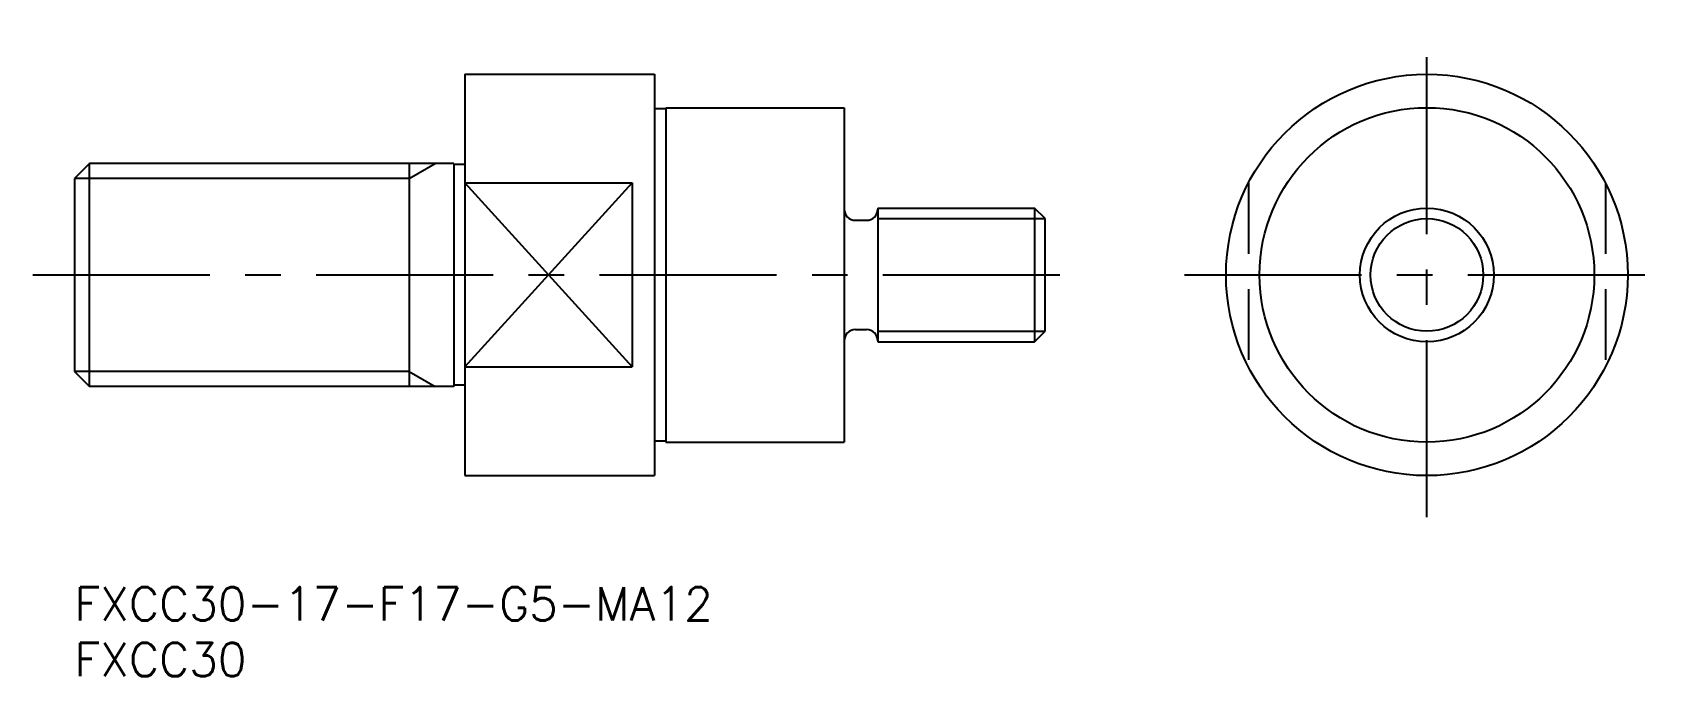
# Model space of a CAD drawing. Extents: x -4 to 143, y -8 to 50.
import ezdxf

# ---------------------------------------------------------------- set-up
doc = ezdxf.new("R2010")
doc.units = 0
doc.header["$LTSCALE"] = 0.5
doc.linetypes.add('CENTER', pattern=[50.8, 31.75, -6.35, 6.35, -6.35])
doc.linetypes.add('DASHED', pattern=[19.05, 12.7, -6.35])
for name, color, linetype in [('MSM_CENTER', 1, 'CENTER'), ('MSM_CONTINUOUS', 7, 'CONTINUOUS'), ('MSM_DASHED', 4, 'DASHED'), ('MSM_NARROW', 5, 'CONTINUOUS'), ('MSM_PART_NUMBER', 7, 'CONTINUOUS')]:
    doc.layers.add(name, color=color, linetype=linetype)
doc.styles.get("Standard").update_dxf_attribs({"font": 'txt.shx', "height": 3, "bigfont": 'bigfont.shx'})

# ---------------------------------------------------------------- blocks, each defined once
blk = doc.blocks.new('*U12')
at = {"layer": 'MSM_PART_NUMBER'}
blk.add_text('FXCC30-17-F17-G5-MA12', height=3, dxfattribs=at).set_placement((0, -3))
blk = doc.blocks.new('*U13')
at = {"layer": 'MSM_PART_NUMBER'}
blk.add_text('FXCC30', height=3, dxfattribs=at).set_placement((0, -8))

msp = doc.modelspace()

# ---------------------------------------------------------------- linework, layer by layer
at = {"layer": 'MSM_CENTER'}
for p, q in [((121.22, 6.27), (121.22, 49.73)), ((-3.74, 28), (90.53, 28)), ((99.49, 28), (142.95, 28))]:
    msp.add_line(p, q, dxfattribs=at)
at = {"layer": 'MSM_CONTINUOUS'}
for p, q in [((35, 46), (35, 10)), ((35, 46), (52, 46)), ((52, 46), (52, 10)), ((53, 42.9), (52, 42.9)), ((53, 43), (69, 43)), ((53, 43), (53, 13)), ((69, 43), (69, 13)), ((1.35, 38), (0, 36.65)), ((34, 38), (1.35, 38)), ((1.35, 18), (1.35, 38)), ((30, 38), (30, 18)), ((34, 38), (34, 18)), ((35, 37.9), (34, 37.9)), ((0, 36.65), (0, 19.35)), ((35, 36.25), (50, 36.25)), ((50, 36.25), (50, 19.75)), ((72, 34), (72, 22)), ((72, 34), (86.05, 34)), ((87, 33.05), (86.05, 34)), ((86.05, 34), (86.05, 22)), ((70, 32.9), (71, 32.9)), ((87, 22.95), (87, 33.05)), ((70, 23.1), (71, 23.1)), ((86.05, 22), (87, 22.95)), ((72, 22), (86.05, 22)), ((0, 19.35), (1.35, 18)), ((35, 19.75), (50, 19.75)), ((34, 18), (1.35, 18)), ((35, 18.1), (34, 18.1)), ((53, 13.1), (52, 13.1)), ((53, 13), (69, 13)), ((35, 10), (52, 10))]:
    msp.add_line(p, q, dxfattribs=at)
for radius in [18, 15, 6]:
    msp.add_circle((121.22, 28), radius, dxfattribs=at)
for centre, start, end in [((70, 33.9), 180, 270), ((71, 33.9), 270, 0), ((70, 22.1), 90, 180), ((71, 22.1), 0, 90)]:
    msp.add_arc(centre, 1, start, end, dxfattribs=at)
at = {"layer": 'MSM_DASHED'}
for p, q in [((105.22, 36.25), (105.22, 19.75)), ((137.22, 36.25), (137.22, 19.75))]:
    msp.add_line(p, q, dxfattribs=at)
at = {"layer": 'MSM_NARROW'}
for p, q in [((30, 36.65), (32.34, 38)), ((30, 36.65), (0, 36.65)), ((35, 36.25), (50, 19.75)), ((35, 19.75), (50, 36.25)), ((72, 33.05), (87, 33.05)), ((72, 22.95), (87, 22.95)), ((30, 19.35), (0, 19.35)), ((30, 19.35), (32.34, 18))]:
    msp.add_line(p, q, dxfattribs=at)
msp.add_circle((121.22, 28), 5.05, dxfattribs=at)

# ---------------------------------------------------------------- block references
at = {"layer": 'MSM_CONTINUOUS'}
for name in ['*U12', '*U13']:
    msp.add_blockref(name, (0, 0), dxfattribs=at)

doc.saveas('drawing.dxf')
